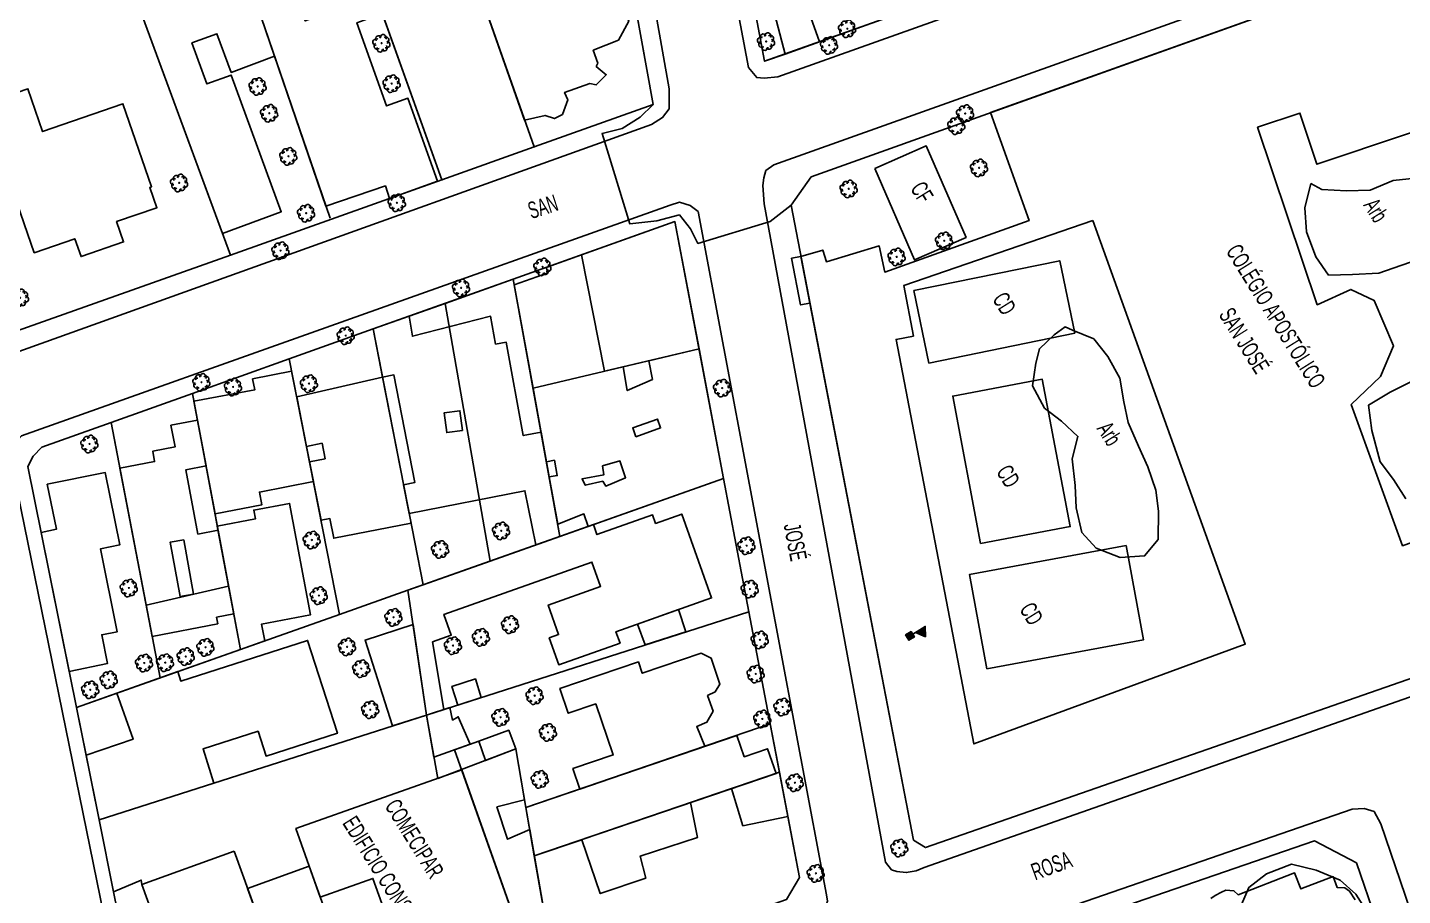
# Model space of a CAD drawing. Header units: millimetres. Extents: x 438774 to 440085, y 7202522 to 7203572.
# Drawn here: x 438897.7 to 439061.2, y 7202641.3 to 7202744.6 of the extents above; entities that cross this region are included whole.
import ezdxf

# ---------------------------------------------------------------- set-up
doc = ezdxf.new("R2010")
doc.units = ezdxf.units.MM
for name, color, linetype in [('0505', 1, 'Continuous'), ('0611', 30, 'Continuous'), ('0612', 7, 'Continuous'), ('0703', 6, 'Continuous'), ('0705', 242, 'Continuous'), ('0707', 7, 'Continuous'), ('0801', 10, 'Continuous'), ('0803', 160, 'Continuous'), ('0811', 10, 'Continuous'), ('0812', 7, 'Continuous'), ('0821', 10, 'Continuous'), ('0822', 7, 'Continuous'), ('0833', 7, 'Continuous'), ('0834', 7, 'Continuous'), ('0835', 7, 'Continuous'), ('0836', 7, 'Continuous'), ('1005', 3, 'Continuous'), ('1006', 3, 'Continuous'), ('1007', 3, 'Continuous')]:
    doc.layers.add(name, color=color, linetype=linetype)
doc.styles.add('02', font='swissc.ttf')

# ---------------------------------------------------------------- blocks, each defined once
blk = doc.blocks.new('15')
for p, q in [((-0.38, 0.75), (0.37, 0.75)), ((-0.38, 0.73), (0.37, 0.73)), ((-0.38, 0.72), (0.37, 0.72)), ((-0.38, 0.7), (0.37, 0.7)), ((-0.38, 0.69), (0.37, 0.69)), ((-0.38, 0.67), (0.37, 0.67)), ((-0.38, 0.66), (0.37, 0.66)), ((-0.38, 0.64), (0.37, 0.64)), ((-0.38, 0.63), (0.37, 0.63)), ((-0.38, 0.61), (0.37, 0.61)), ((-0.38, 0.6), (0.37, 0.6)), ((-0.38, 0.58), (0.37, 0.58)), ((-0.38, 0.57), (0.37, 0.57)), ((-0.38, 0.55), (0.37, 0.55)), ((-0.38, 0.54), (0.37, 0.54)), ((-0.38, 0.52), (0.37, 0.52)), ((-0.38, 0.51), (0.37, 0.51)), ((-0.38, 0.49), (0.37, 0.49)), ((-0.38, 0.48), (0.37, 0.48)), ((-0.38, 0.46), (0.37, 0.46)), ((-0.38, 0.45), (0.37, 0.45)), ((-0.38, 0.43), (0.37, 0.43)), ((-0.38, 0.42), (0.37, 0.42)), ((-0.38, 0.4), (0.37, 0.4)), ((-0.38, 0.39), (0.37, 0.39)), ((-0.38, 0.37), (0.37, 0.37)), ((-0.38, 0.36), (0.37, 0.36)), ((-0.38, 0.34), (0.37, 0.34)), ((-0.38, 0.33), (0.37, 0.33)), ((-0.38, 0.31), (0.37, 0.31)), ((-0.38, 0.3), (0.37, 0.3)), ((-0.38, 0.28), (0.37, 0.28)), ((-0.38, 0.27), (0.37, 0.27)), ((-0.38, 0.25), (0.37, 0.25)), ((-0.38, 0.24), (0.37, 0.24)), ((-0.38, 0.22), (0.37, 0.22)), ((-0.38, 0.21), (0.37, 0.21)), ((-0.38, 0.19), (0.37, 0.19)), ((-0.38, 0.18), (0.37, 0.18)), ((-0.38, 0.16), (0.37, 0.16)), ((-0.38, 0.15), (0.37, 0.15)), ((-0.38, 0.13), (0.37, 0.13)), ((-0.38, 0.12), (0.37, 0.12)), ((-0.38, 0.1), (0.37, 0.1)), ((-0.38, 0.09), (0.37, 0.09)), ((-0.38, 0.07), (0.37, 0.07)), ((-0.38, 0.06), (0.37, 0.06)), ((-0.38, 0.04), (0.37, 0.04)), ((-0.38, 0.03), (0.37, 0.03)), ((-0.38, 0.01), (0.37, 0.01))]:
    blk.add_line(p, q)
for points in [[(0, 0), (0, 2.5), (1.05, 1.88), (0, 1.12)], [(-0.38, 0.75), (0.37, 0.75), (0.37, 0), (-0.38, 0)]]:
    blk.add_lwpolyline(points, close=True)
blk.add_lwpolyline([(0.01, 2.48), (0.01, 1.17), (1.02, 1.88), (0.03, 2.48), (0.03, 1.23), (0.97, 1.88), (0.04, 2.42), (0.04, 1.28), (0.93, 1.88), (0.06, 2.38), (0.06, 1.33), (0.89, 1.88), (0.07, 2.33), (0.07, 1.38), (0.84, 1.88), (0.09, 2.28), (0.09, 1.42), (0.79, 1.88), (0.1, 2.23), (0.1, 1.48), (0.75, 1.88), (0.12, 2.17), (0.12, 1.53), (0.7, 1.88), (0.13, 2.12), (0.13, 1.58), (0.66, 1.88), (0.15, 2.08), (0.15, 1.62), (0.61, 1.88), (0.16, 2.03), (0.16, 1.67), (0.55, 1.88), (0.18, 2), (0.18, 1.7), (0.51, 1.88), (0.19, 1.95), (0.19, 1.75), (0.46, 1.88), (0.21, 1.92), (0.21, 1.78), (0.42, 1.88), (0.22, 1.9), (0.22, 1.8), (0.37, 1.88), (0.24, 1.88), (0.24, 1.83), (0.3, 1.85), (0.24, 1.85)])
blk = doc.blocks.new('09')
for p, q in [((-0.04, 0.01), (0.04, 0.01)), ((-0.02, 0.03), (0.02, 0.03)), ((0, 0.05), (0, 0.05)), ((-0.04, -0.01), (0.04, -0.01)), ((-0.02, -0.03), (0.02, -0.03))]:
    blk.add_line(p, q)
for points in [[(-0.61, 0.39), (-0.76, 0.34), (-0.88, 0.27), (-0.97, 0.13), (-1, 0), (-0.96, -0.15), (-0.88, -0.26), (-0.83, -0.31), (-0.73, -0.36), (-0.58, -0.38)], [(-0.12, 0.67), (-0.2, 0.77), (-0.32, 0.84), (-0.46, 0.87), (-0.62, 0.83), (-0.74, 0.77), (-0.81, 0.63), (-0.83, 0.49), (-0.83, 0.42), (-0.79, 0.32), (-0.69, 0.22), (-0.62, 0.16)], [(-0.41, 0.6), (-0.39, 0.72), (-0.35, 0.82), (-0.3, 0.88), (-0.18, 0.96), (-0.03, 1), (0.1, 0.96), (0.24, 0.87), (0.31, 0.75), (0.36, 0.62), (0.37, 0.55)], [(0.11, 0.66), (0.19, 0.71), (0.31, 0.78), (0.42, 0.81), (0.49, 0.81), (0.63, 0.78), (0.76, 0.7), (0.82, 0.58), (0.84, 0.41), (0.81, 0.28), (0.75, 0.16), (0.69, 0.06)], [(0.67, -0.42), (0.8, -0.38), (0.91, -0.29), (0.99, -0.14), (1.01, -0.01), (0.95, 0.14), (0.86, 0.24), (0.8, 0.29), (0.7, 0.32), (0.56, 0.34)], [(-0.14, -0.69), (-0.19, -0.75), (-0.3, -0.83), (-0.4, -0.87), (-0.48, -0.87), (-0.61, -0.83), (-0.74, -0.75), (-0.8, -0.63), (-0.83, -0.47), (-0.79, -0.33), (-0.7, -0.18), (-0.64, -0.12)], [(-0.38, -0.63), (-0.34, -0.76), (-0.26, -0.88), (-0.13, -0.97), (0.01, -1.01), (0.15, -0.97), (0.27, -0.88), (0.32, -0.83), (0.36, -0.73), (0.38, -0.57)], [(0.15, -0.7), (0.32, -0.83), (0.46, -0.87), (0.62, -0.85), (0.74, -0.79), (0.83, -0.66), (0.86, -0.52), (0.86, -0.45), (0.83, -0.34), (0.74, -0.24), (0.67, -0.18)]]:
    blk.add_lwpolyline(points)
blk.add_lwpolyline([(0, -0.05), (-0.05, 0), (0, 0.05), (0.05, 0)], close=True)

msp = doc.modelspace()

# ---------------------------------------------------------------- linework, layer by layer
at = {"layer": '0505', "linetype": 'Continuous', "flags": 128}
for points, elevation in [([(438967.25, 7202762.41), (438972.14, 7202735.43), (438970.6, 7202733.9), (438968.45, 7202732.56), (438966.06, 7202731.99), (438969.36, 7202721.21), (438972.55, 7202721.6), (438975.25, 7202722.28), (438976.55, 7202720.63), (438977.46, 7202718.89), (438986.05, 7202721.49), (438988.52, 7202723.43), (438990.92, 7202726.83), (439103.49, 7202767.1)], 95), ([(439041.59, 7202639.14), (439042.95, 7202642.3), (439045.06, 7202643.9), (439048.01, 7202645.07), (439050.94, 7202644.33), (439053.8, 7202643.17), (439055.66, 7202641.49), (439057.06, 7202639.29)], 100)]:
    msp.add_lwpolyline(points, dxfattribs=dict(at, elevation=elevation))
at = {"layer": '0611', "linetype": 'Continuous', "flags": 128}
for points in [[(438781.8, 7203029.47), (438783.05, 7203030.33), (438784.57, 7203030.65), (438919.72, 7203028.34), (438920.71, 7203028.04), (438921.41, 7203027.12), (438922.04, 7203025.11), (438938.13, 7202935.19), (438949.85, 7202869.34), (438960.68, 7202812.84), (438974.05, 7202737.28), (438974.03, 7202734.9), (438973.24, 7202733.87), (438971.92, 7202733.06), (438867.17, 7202695.44), (438784.62, 7202666.35)], [(439028.94, 7203022.47), (439027.16, 7203024.59), (439024.95, 7203025.73), (439022.26, 7203026.24), (438932.91, 7203028.07), (438931.55, 7203027.71), (438931.01, 7203026.81), (438930.73, 7203025.18), (438938.22, 7202980.86), (438948.6, 7202925.26), (438962.08, 7202853.2), (438983.47, 7202739.82), (438984.44, 7202738.62), (438985.34, 7202738.56), (438986.94, 7202738.71), (439107.85, 7202781.81)], [(439114.36, 7202771.21), (439113.48, 7202772.5), (439112.38, 7202772.9), (439110.34, 7202772.44), (438986.46, 7202728.23), (438985.53, 7202727.57), (438985.27, 7202726.7), (438985.17, 7202725.79), (438985.32, 7202723.62), (438999.77, 7202645.28), (439000.48, 7202644.38), (439001.11, 7202644.17), (439002.21, 7202644.05), (439003.38, 7202644.28), (439004.35, 7202644.65), (439139.17, 7202692)]]:
    msp.add_lwpolyline(points, dxfattribs=at)
for points in [[(438977.49, 7202722.69), (438976.54, 7202723.41), (438975.28, 7202723.81), (438974.14, 7202723.44), (438897.01, 7202696.01), (438896.05, 7202694.92), (438895.93, 7202693.53), (438896.03, 7202691.68), (438896.57, 7202689.33), (438912.12, 7202612.94), (438912.88, 7202612.42), (438913.87, 7202612.01), (438992.06, 7202639.57), (438992.6, 7202640.02), (438992.84, 7202640.67), (438992.74, 7202641.43), (438977.49, 7202722.69)], [(439058.65, 7202649.85), (439057.85, 7202651.34), (439056.67, 7202651.68), (439055.22, 7202651.62), (439004.6, 7202634.07), (439003.39, 7202632.69), (439003.2, 7202630.73), (439003.4, 7202628.85), (439013.25, 7202577.47), (439014.45, 7202576.33), (439016.12, 7202575.92), (439018.27, 7202576.02), (439077.8, 7202583.58), (439079.08, 7202584.5), (439079.45, 7202585.88), (439079.48, 7202587.76), (439079.01, 7202590.09), (439058.65, 7202649.85)]]:
    msp.add_lwpolyline(points, close=True, dxfattribs=at)
at = {"layer": '0703', "linetype": 'Continuous', "flags": 128}
msp.add_lwpolyline([(438962.67, 7202861.64), (438964.56, 7202851.57), (438966.38, 7202841.87), (438968.58, 7202830.11), (438969.26, 7202826.5), (438970.92, 7202817.65), (438975.99, 7202790.67), (438980.38, 7202767.21), (438985.38, 7202740.56), (438987.81, 7202741.42), (438991.92, 7202742.89), (439004.22, 7202747.27), (439010.66, 7202749.56), (439016.28, 7202751.55), (439029.36, 7202756.21), (439042.03, 7202760.72), (439059.05, 7202766.78), (439104.43, 7202782.92)], dxfattribs=at)
at = {"layer": '0703'}
msp.add_lwpolyline([(439137.53, 7202696.25), (439134.73, 7202695.87), (439135.79, 7202692.81), (439004.49, 7202647.03), (439003.1, 7202647.93), (438988.52, 7202723.43), (438990.92, 7202726.83), (439103.49, 7202767.1), (439106.62, 7202768.32), (439110.82, 7202769.89), (439113.07, 7202768.85), (439113.77, 7202767.17), (439119.8, 7202749.5), (439121.53, 7202743.76)], close=True, dxfattribs=at)
at = {"layer": '0703', "linetype": 'Continuous', "flags": 128}
msp.add_lwpolyline([(438988, 7202640.87), (438989.54, 7202643.46), (438987.15, 7202656), (438986.06, 7202661.74), (438983.52, 7202675.09), (438980.51, 7202690.93), (438977.58, 7202706.34), (438974.71, 7202721.49), (438955.49, 7202714.65), (438938.82, 7202708.72), (438928.87, 7202705.16), (438917.36, 7202701.06), (438907.67, 7202697.61), (438899.45, 7202694.68), (438898.41, 7202693.59), (438897.77, 7202692.35), (438903.55, 7202663.69), (438906.26, 7202650.33), (438907.98, 7202641.78), (438913.54, 7202614.28), (438960.58, 7202631.24)], close=True, dxfattribs=at)
at = {"layer": '0705', "linetype": 'Continuous', "flags": 128}
for points in [[(438982.91, 7202768.12), (438995.24, 7202772.54), (439004.22, 7202747.27), (438991.92, 7202742.89)], [(438980.38, 7202767.21), (438980.99, 7202767.43), (438987.81, 7202741.42), (438985.38, 7202740.56)], [(438980.99, 7202767.43), (438982.91, 7202768.12), (438991.92, 7202742.89), (438987.81, 7202741.42)], [(438955.49, 7202714.65), (438974.71, 7202721.49), (438977.58, 7202706.34), (438957.85, 7202701.69)], [(438947.39, 7202711.76), (438955.49, 7202714.65), (438957.85, 7202701.69), (438961.05, 7202684.05), (438952.76, 7202681.11)], [(438928.87, 7202705.16), (438938.82, 7202708.72), (438944.78, 7202678.29), (438942.98, 7202677.65), (438934.84, 7202674.77)], [(438957.85, 7202701.69), (438977.58, 7202706.34), (438980.51, 7202690.93), (438961.05, 7202684.05)], [(438921.64, 7202678.11), (438917.36, 7202701.06), (438928.87, 7202705.16), (438934.84, 7202674.77), (438923.05, 7202670.59)], [(438907.67, 7202697.61), (438917.36, 7202701.06), (438921.64, 7202678.11), (438911.84, 7202675.87)], [(438942.98, 7202677.65), (438944.78, 7202678.29), (438961.05, 7202684.05), (438980.51, 7202690.93), (438983.52, 7202675.09), (438945.19, 7202662.8)], [(438903.55, 7202663.69), (438923.05, 7202670.59), (438923.05, 7202670.59), (438934.84, 7202674.77), (438942.98, 7202677.65), (438945.19, 7202662.8), (438906.26, 7202650.33)], [(438945.19, 7202662.8), (438983.52, 7202675.09), (438986.06, 7202661.74), (438957.01, 7202651.8), (438955.79, 7202658.77), (438946.51, 7202655.26)], [(438906.26, 7202650.33), (438945.19, 7202662.8), (438946.51, 7202655.26), (438955.79, 7202658.77), (438957.01, 7202651.8), (438958, 7202646.06), (438960.58, 7202631.24), (438913.54, 7202614.28), (438907.98, 7202641.78)], [(438957.01, 7202651.8), (438986.06, 7202661.74), (438989.54, 7202643.46), (438988, 7202640.87), (438960.58, 7202631.24)]]:
    msp.add_lwpolyline(points, close=True, dxfattribs=at)
at = {"layer": '0705'}
for points in [[(439137.53, 7202696.25), (439134.73, 7202695.87), (439135.79, 7202692.81), (439004.49, 7202647.03), (439003.1, 7202647.93), (438988.52, 7202723.43), (438990.92, 7202726.83), (439103.49, 7202767.1), (439106.62, 7202768.32), (439110.82, 7202769.89), (439113.07, 7202768.85), (439113.77, 7202767.17), (439119.8, 7202749.5), (439121.53, 7202743.76)], [(438947.39, 7202711.76), (438938.82, 7202708.72), (438944.78, 7202678.29), (438952.76, 7202681.11)]]:
    msp.add_lwpolyline(points, close=True, dxfattribs=at)
at = {"layer": '0705', "linetype": 'Continuous', "flags": 128}
msp.add_lwpolyline([(438923.05, 7202670.59), (438903.55, 7202663.69), (438897.77, 7202692.35), (438898.41, 7202693.59), (438899.45, 7202694.68), (438907.67, 7202697.61), (438911.84, 7202675.87), (438921.64, 7202678.11), (438923.05, 7202670.59)], dxfattribs=at)
at = {"layer": '0707', "linetype": 'Continuous', "flags": 128}
for points in [[(438787.12, 7202956.76), (438786.11, 7202771.69), (438785.97, 7202746.4), (438785.9, 7202734.52), (438785.83, 7202721.07), (438785.68, 7202694.66), (438785.63, 7202686.34), (438785.56, 7202671.48), (438787.7, 7202669.75), (438809.19, 7202677.4), (438825.12, 7202683.08), (438836.79, 7202687.23), (438852, 7202692.64), (438863.1, 7202696.6), (438871.58, 7202699.62), (438879.78, 7202702.54), (438896.51, 7202708.5), (438921.86, 7202717.52), (438946.99, 7202726.47), (438957.97, 7202730.38), (438972.14, 7202735.43), (438964.79, 7202776), (438962.96, 7202786.15)], [(438959.11, 7202880.63), (438966.38, 7202841.87), (438968.58, 7202830.11), (438970.92, 7202817.65), (438975.99, 7202790.67), (438980.38, 7202767.21), (438985.38, 7202740.56), (439004.22, 7202747.27), (439016.28, 7202751.55), (439029.36, 7202756.21), (439042.03, 7202760.72), (439059.05, 7202766.78), (439104.43, 7202782.92), (439106.93, 7202787.8), (439099.28, 7202809.88), (439091.06, 7202833.57), (439083.96, 7202854.1)], [(439004.49, 7202647.03), (439003.1, 7202647.93), (438988.52, 7202723.43), (438990.92, 7202726.83), (439103.49, 7202767.1)], [(438903.57, 7202764.32), (438910.19, 7202749.27), (438921.86, 7202717.52)], [(438958, 7202730.32), (438957.97, 7202730.38), (438949.3, 7202755.05), (438938.33, 7202750.78), (438927.25, 7202746.46), (438925.53, 7202745.8), (438933.71, 7202721.89)], [(438938.33, 7202750.78), (438946.99, 7202726.47), (438947.01, 7202726.39)], [(438913.54, 7202614.28), (438907.98, 7202641.78), (438906.26, 7202650.33), (438903.55, 7202663.69), (438897.77, 7202692.35), (438898.41, 7202693.59), (438899.45, 7202694.68), (438907.67, 7202697.61), (438917.36, 7202701.06), (438928.87, 7202705.16), (438938.82, 7202708.72), (438955.49, 7202714.65), (438974.71, 7202721.49), (438980.51, 7202690.93), (438983.52, 7202675.09), (438986.06, 7202661.74), (438987.15, 7202656), (438989.54, 7202643.46), (438988, 7202640.87), (438960.58, 7202631.24), (438958, 7202646.06), (438957.01, 7202651.8), (438955.79, 7202658.77)], [(438961.05, 7202684.05), (438955.49, 7202714.65)], [(438944.78, 7202678.29), (438938.82, 7202708.72)], [(438928.87, 7202705.16), (438934.84, 7202674.77)], [(438923.05, 7202670.59), (438917.36, 7202701.06)], [(438907.67, 7202697.61), (438913.5, 7202667.21)], [(439004.49, 7202647.03), (439135.79, 7202692.81)], [(438980.51, 7202690.93), (438961.05, 7202684.05), (438944.78, 7202678.29), (438942.98, 7202677.65), (438934.84, 7202674.77), (438923.05, 7202670.59), (438913.5, 7202667.21), (438903.55, 7202663.69)], [(438942.98, 7202677.65), (438945.19, 7202662.8), (438946.51, 7202655.26)], [(438983.52, 7202675.09), (438945.19, 7202662.8), (438906.26, 7202650.33)], [(438986.06, 7202661.74), (438957.01, 7202651.8)], [(438987.15, 7202656), (438958, 7202646.06)], [(439009.01, 7202633.42), (439030.62, 7202640.88), (439050.74, 7202647.83), (439055.76, 7202645.2), (439060.43, 7202631.58)], [(438907.98, 7202641.78), (438911.27, 7202643.17), (438911.33, 7202642.64)]]:
    msp.add_lwpolyline(points, dxfattribs=at)
at = {"layer": '0801', "linetype": 'Continuous', "flags": 128}
for points in [[(438903.57, 7202764.32), (438910.19, 7202749.27), (438920.91, 7202720.09), (438927.91, 7202722.66), (438921.94, 7202738.93), (438919.08, 7202737.88), (438917.29, 7202742.74), (438920.27, 7202743.84), (438921.96, 7202739.25), (438927.12, 7202741.16), (438925.53, 7202745.8), (438927.25, 7202746.46), (438923.13, 7202756.36), (438920.65, 7202755.33), (438921.55, 7202753.15), (438915.05, 7202750.45), (438910.79, 7202760.71), (438909.9, 7202760.34), (438907.61, 7202765.81), (438903.57, 7202764.32)], [(438949.3, 7202755.05), (438942.1, 7202752.25), (438940.68, 7202755.91), (438953, 7202760.71), (438954.05, 7202758), (438964.42, 7202762.04), (438967.33, 7202754.54), (438965.87, 7202753.96), (438969.22, 7202745.34), (438968, 7202743.09), (438965, 7202741.87), (438965.54, 7202740.34), (438965.36, 7202739.96), (438966.56, 7202738.97), (438965.37, 7202737.75), (438964.59, 7202737.91), (438961.59, 7202736.86), (438961.97, 7202735.98), (438961.34, 7202734.25), (438960.38, 7202733.74), (438959.28, 7202734.12), (438956.85, 7202733.57), (438949.3, 7202755.05)], [(438949.3, 7202755.05), (438957.97, 7202730.38), (438946.99, 7202726.47), (438938.7, 7202749.72), (438942.66, 7202751.13), (438943.16, 7202749.75), (438945.86, 7202750.72), (438944.92, 7202753.34), (438949.3, 7202755.05)], [(438925.53, 7202745.8), (438933.21, 7202723.32), (438940.29, 7202725.74), (438940.79, 7202724.26), (438946.49, 7202726.29), (438942.98, 7202736.17), (438940.42, 7202735.26), (438936.91, 7202745.15), (438939.94, 7202746.23), (438938.33, 7202750.78), (438931.55, 7202748.13), (438932.38, 7202745.99), (438930.77, 7202745.36), (438929.94, 7202747.5), (438925.53, 7202745.8)], [(438891.42, 7202723.19), (438884.67, 7202742.71), (438889.61, 7202744.42), (438892.99, 7202734.66), (438891.52, 7202734.15), (438891.81, 7202733.28), (438894.55, 7202734.23), (438893.95, 7202735.96), (438897.79, 7202737.3), (438899.54, 7202732.21), (438909.08, 7202735.52), (438912.5, 7202725.64), (438912.28, 7202725.56), (438913.12, 7202723.15), (438908.33, 7202721.49), (438909.16, 7202719.08), (438904.11, 7202717.34), (438903.37, 7202719.46), (438898.54, 7202717.79), (438896.12, 7202724.81), (438891.42, 7202723.19)], [(438974.71, 7202721.49), (438963.6, 7202717.54), (438966.34, 7202703.69), (438977.58, 7202706.34), (438974.71, 7202721.49)], [(438977.58, 7202706.34), (438980.51, 7202690.93), (438964.42, 7202685.24), (438963.9, 7202686.72), (438960.79, 7202685.5), (438959.77, 7202691.12), (438960.73, 7202691.28), (438960.39, 7202693.1), (438959.44, 7202692.93), (438955.62, 7202713.97), (438959.64, 7202715.41), (438959.41, 7202716.05), (438963.6, 7202717.54), (438966.34, 7202703.69), (438968.55, 7202704.22), (438969.05, 7202701.4), (438972.05, 7202702.73), (438971.6, 7202704.93), (438977.58, 7202706.34)], [(438938.82, 7202708.72), (438939.94, 7202702.98), (438941.3, 7202703.25), (438943.8, 7202690.46), (438942.45, 7202690.19), (438943.12, 7202686.78), (438956.88, 7202689.47), (438958.18, 7202683.03), (438961.05, 7202684.05), (438958.8, 7202696.43), (438956.69, 7202696.05), (438954.67, 7202707.15), (438953.4, 7202706.92), (438952.79, 7202710.23), (438943.5, 7202707.86), (438943.11, 7202710.24), (438938.82, 7202708.72)], [(438929.15, 7202703.71), (438931.73, 7202690.57), (438925.32, 7202689.31), (438925.62, 7202687.82), (438920.04, 7202686.72), (438917.53, 7202700.12), (438924.76, 7202701.47), (438924.51, 7202702.79), (438929.15, 7202703.71)], [(438943.34, 7202685.63), (438939.94, 7202702.98), (438929.75, 7202700.66), (438930.91, 7202694.75), (438932.76, 7202695.12), (438933.12, 7202693.28), (438931.27, 7202692.91), (438932.64, 7202685.96), (438933.69, 7202686.17), (438934.15, 7202683.83), (438943.34, 7202685.63)], [(438949.47, 7202696.66), (438949.15, 7202699), (438947.29, 7202698.76), (438947.58, 7202696.4), (438949.47, 7202696.66)], [(438912.55, 7202672.16), (438908.71, 7202692.15), (438912.86, 7202692.95), (438912.63, 7202694.17), (438915.29, 7202694.69), (438914.8, 7202697.27), (438917.95, 7202697.88), (438918.97, 7202692.43), (438916.57, 7202691.98), (438918, 7202684.33), (438920.4, 7202684.77), (438922.26, 7202674.82), (438920.23, 7202674.43), (438920.37, 7202673.66), (438912.55, 7202672.16)], [(438970.08, 7202695.91), (438973.01, 7202696.95), (438972.64, 7202698.01), (438969.7, 7202696.96), (438970.08, 7202695.91)], [(438902.68, 7202667.99), (438899.35, 7202684.52), (438901.18, 7202684.89), (438900.1, 7202690.25), (438906.98, 7202691.64), (438908.72, 7202683.04), (438906.43, 7202682.58), (438908.42, 7202672.71), (438906.57, 7202672.34), (438907.26, 7202668.93), (438902.68, 7202667.99)], [(438966.1, 7202692.44), (438966.26, 7202691.36), (438963.68, 7202690.9), (438964.05, 7202690.13), (438966.14, 7202690.6), (438966.5, 7202690.03), (438968.85, 7202691.03), (438968.18, 7202693.02), (438966.1, 7202692.44)], [(438923.05, 7202670.59), (438920.31, 7202685.28), (438924.84, 7202686.12), (438924.64, 7202687.18), (438928.9, 7202687.97), (438931.37, 7202674.71), (438925.58, 7202673.62), (438925.95, 7202671.61), (438923.05, 7202670.59)], [(438942.98, 7202677.65), (438965.02, 7202685.45), (438965.44, 7202684.26), (438972.06, 7202686.61), (438972.41, 7202685.6), (438975.53, 7202686.71), (438979.07, 7202676.73), (438967.71, 7202672.71), (438968.19, 7202671.36), (438960.9, 7202668.78), (438959.78, 7202671.97), (438960.89, 7202672.36), (438959.65, 7202675.88), (438965.88, 7202678.09), (438964.85, 7202680.99), (438947.26, 7202674.77), (438948.13, 7202672.28), (438945.9, 7202671.49), (438947.24, 7202663.46), (438945.19, 7202662.8), (438942.98, 7202677.65)], [(438916.32, 7202683.65), (438917.49, 7202677.18), (438915.89, 7202676.89), (438914.7, 7202683.36), (438916.32, 7202683.65)], [(438945.19, 7202662.8), (438941.14, 7202661.51), (438937.87, 7202671.71), (438943.59, 7202673.55), (438945.19, 7202662.8)], [(438906.26, 7202650.33), (438919.91, 7202654.71), (438918.61, 7202658.77), (438925.15, 7202660.87), (438926.11, 7202657.91), (438934.59, 7202660.63), (438931.05, 7202671.68), (438915.97, 7202666.84), (438915.61, 7202667.96), (438908.35, 7202665.39), (438910.29, 7202659.92), (438904.7, 7202658.01), (438906.26, 7202650.33)], [(438978.29, 7202659.08), (438963.41, 7202653.99), (438962.58, 7202656.42), (438967.38, 7202658.06), (438965.3, 7202664.13), (438962.04, 7202663.01), (438961.04, 7202665.94), (438970.37, 7202669.12), (438970.83, 7202667.76), (438977.85, 7202670.17), (438979.01, 7202669.58), (438980.06, 7202666.48), (438979.52, 7202665.57), (438978.59, 7202665.11), (438979.25, 7202663.24), (438978.53, 7202661.95), (438977.31, 7202661.45), (438978.29, 7202659.08)], [(438948.9, 7202663.99), (438951.7, 7202664.89), (438950.99, 7202667.1), (438948.2, 7202666.2), (438948.9, 7202663.99)], [(438950.37, 7202659.33), (438946.07, 7202657.8), (438945.19, 7202662.8), (438947.94, 7202663.68), (438948.29, 7202662.19), (438948.96, 7202662.59), (438950.37, 7202659.33)], [(438955.79, 7202658.77), (438952.2, 7202657.41), (438951.39, 7202659.69), (438954.95, 7202660.98), (438955.79, 7202658.77)], [(438960.58, 7202631.24), (438958.5, 7202630.48), (438948.52, 7202658.67), (438951.39, 7202659.69), (438952.2, 7202657.41), (438955.79, 7202658.77), (438956.85, 7202652.72), (438953.55, 7202651.86), (438954.8, 7202648.02), (438957.46, 7202649.19), (438960.58, 7202631.24)], [(438958, 7202646.06), (438957.01, 7202651.8), (438982.08, 7202660.38), (438982.95, 7202657.83), (438985.74, 7202658.78), (438986.74, 7202655.86), (438958, 7202646.06)], [(438958, 7202646.06), (438959.18, 7202639.3), (438960.53, 7202639.55), (438960.9, 7202637.43), (438959.55, 7202637.2), (438960.58, 7202631.24), (438988, 7202640.87), (438989.54, 7202643.46), (438988.16, 7202650.71), (438982.8, 7202649.62), (438981.44, 7202654.05), (438976.55, 7202652.38), (438977.42, 7202648.24), (438970.58, 7202646.01), (438971.24, 7202643.4), (438965.84, 7202641.55), (438963.63, 7202647.97), (438958, 7202646.06)]]:
    msp.add_lwpolyline(points, close=True, dxfattribs=at)
msp.add_lwpolyline([(439055.58, 7202640.83), (439054.9, 7202641.84), (439054.36, 7202642.24), (439053.46, 7202642.27), (439052.96, 7202643.59), (439049.12, 7202642.11), (439048.39, 7202644.01), (439041.69, 7202641.43), (439041.17, 7202641.89), (439040.22, 7202641.97), (439039.7, 7202641.71), (439038.96, 7202641.34), (439038.45, 7202640.98)], dxfattribs=at)
at = {"layer": '0803', "linetype": 'Continuous', "flags": 128}
for points in [[(438989.69, 7202717.36), (438990.77, 7202711.81), (438989.65, 7202711.59), (438988.58, 7202717.14), (438989.69, 7202717.36)], [(438975.16, 7202675.35), (438970.28, 7202673.62), (438971.17, 7202671.14), (438976, 7202672.68), (438975.16, 7202675.35)], [(438904.7, 7202658.01), (438903.55, 7202663.69), (438908.35, 7202665.39), (438910.29, 7202659.92), (438904.7, 7202658.01)]]:
    msp.add_lwpolyline(points, close=True, dxfattribs=at)
at = {"layer": '0811', "linetype": 'Continuous', "flags": 128}
for points in [[(439135.79, 7202692.81), (439134.73, 7202695.87), (439137.53, 7202696.25), (439131.79, 7202713.29), (439120.83, 7202709.61), (439100.65, 7202766.07), (439012.24, 7202734.46), (439016.82, 7202721.62), (438999.66, 7202715.48), (438999, 7202718.61), (438992.72, 7202716.72), (438992.3, 7202718.11), (438989.69, 7202717.36), (439003.1, 7202647.93), (439004.49, 7202647.03), (439135.79, 7202692.81)], [(439097.48, 7202691.89), (439094.67, 7202700.25), (439107.02, 7202704.4), (439094.16, 7202742.77), (439051.05, 7202728.31), (439049.02, 7202734.4), (439044, 7202732.72), (439051.08, 7202711.61), (439055.09, 7202713.43), (439057.86, 7202712.09), (439060.14, 7202706.72), (439058.59, 7202703.06), (439055.13, 7202699.73), (439061.23, 7202682.94), (439066.06, 7202684.7), (439067.42, 7202680.96), (439097.48, 7202691.89)], [(439024.41, 7202721.64), (439042.53, 7202671.21), (439010.25, 7202659.36), (439001.01, 7202707.48), (439003.07, 7202707.87), (439001.92, 7202713.89), (439024.41, 7202721.64)]]:
    msp.add_lwpolyline(points, close=True, dxfattribs=at)
at = {"layer": '0821', "linetype": 'Continuous', "flags": 128}
for points in [[(438949.37, 7202656.27), (438929.66, 7202649.29), (438932.54, 7202641.15), (438938.81, 7202643.37), (438939.87, 7202640.37), (438933.65, 7202638.15), (438937.61, 7202626.98), (438957.27, 7202633.95), (438949.37, 7202656.27)], [(438922.3, 7202646.61), (438930.29, 7202624.58), (438919.32, 7202620.6), (438911.33, 7202642.64), (438922.3, 7202646.61)], [(438936.34, 7202630.56), (438929.15, 7202627.72), (438923.91, 7202642.17), (438931.24, 7202644.84), (438936.34, 7202630.56)]]:
    msp.add_lwpolyline(points, close=True, dxfattribs=at)
at = {"layer": '0833', "linetype": 'Continuous', "flags": 128}
msp.add_lwpolyline([(438998.47, 7202727.83), (439004.59, 7202730.5), (439009.34, 7202719.61), (439003.22, 7202716.94), (438998.47, 7202727.83)], close=True, dxfattribs=at)
at = {"layer": '0835', "linetype": 'Continuous', "flags": 128}
for points in [[(439004.92, 7202704.65), (439022.25, 7202708.23), (439020.46, 7202716.84), (439003.13, 7202713.29), (439004.92, 7202704.65)], [(439011.06, 7202683.2), (439007.74, 7202700.73), (439018.39, 7202702.75), (439021.72, 7202685.21), (439011.06, 7202683.2)], [(439011.79, 7202668.3), (439030.41, 7202671.74), (439028.35, 7202682.95), (439009.72, 7202679.51), (439011.79, 7202668.3)]]:
    msp.add_lwpolyline(points, close=True, dxfattribs=at)
at = {"layer": '1005'}
for points in [[(439050.32, 7202726.03), (439049.59, 7202723.14), (439049.79, 7202720.27), (439050.9, 7202717.3), (439052.44, 7202715.14), (439055.29, 7202715.21), (439058.41, 7202715.35), (439061.01, 7202716.27), (439063.57, 7202717.13), (439065.57, 7202720.36), (439065.76, 7202723.18), (439065.26, 7202725.71), (439062.74, 7202726.67), (439060.13, 7202726.39), (439057.36, 7202725.25), (439054.58, 7202725.16), (439051.62, 7202725.32)], [(439019.81, 7202708.04), (439018.06, 7202706.37), (439017.64, 7202704.67), (439017.22, 7202701.97), (439018.66, 7202699.31), (439020.68, 7202697.76), (439022.63, 7202695.95), (439021.94, 7202693.29), (439022.29, 7202690.11), (439022.41, 7202687.45), (439023.08, 7202684.52), (439024.78, 7202682.66), (439027.65, 7202681.54), (439030.56, 7202681.73), (439032.17, 7202683.67), (439032.2, 7202687.03), (439031.9, 7202689.54), (439030.93, 7202692.32), (439029.83, 7202694.8), (439028.59, 7202697.58), (439028.07, 7202700.04), (439027.63, 7202702.86), (439026.18, 7202705.45), (439024.51, 7202707.53), (439021.99, 7202708.59), (439021.1, 7202708.97)]]:
    msp.add_lwpolyline(points, close=True, dxfattribs=at)
msp.add_lwpolyline([(439061.63, 7202688.53), (439060.15, 7202690.82), (439058.57, 7202692.91), (439057.57, 7202696.66), (439057.19, 7202699.66), (439059.76, 7202701.22), (439062.53, 7202702.59)], dxfattribs=at)

# ---------------------------------------------------------------- block references
at = {"layer": '0811', "rotation": 302}
msp.add_blockref('15', (439002.35, 7202672.01), dxfattribs=at)
at = {"layer": '1007', "rotation": 302}
for p in [(438995.21, 7202744.44), (438939.84, 7202742.72), (438985.57, 7202742.92), (438993.05, 7202742.47), (438941.04, 7202737.91), (438925.11, 7202737.57), (438926.49, 7202734.39), (439009.23, 7202734.35), (439008.18, 7202732.92), (438928.76, 7202729.26), (439010.88, 7202727.89), (438915.78, 7202726.1), (438995.38, 7202725.39), (438941.67, 7202723.73), (438930.88, 7202722.5), (438927.83, 7202718.04), (439006.74, 7202719.21), (439001.08, 7202717.3), (438958.98, 7202716.11), (438949.29, 7202713.61), (438896.86, 7202712.43), (438935.58, 7202707.93), (438918.42, 7202702.38), (438922.18, 7202701.83), (438931.21, 7202702.22), (438980.34, 7202701.69), (438905.11, 7202695.05), (438954.07, 7202684.71), (438931.55, 7202683.62), (438946.82, 7202682.5), (438983.24, 7202682.95), (438909.8, 7202677.92), (438983.63, 7202677.78), (438932.39, 7202677.01), (438941.26, 7202674.43), (438955.12, 7202673.56), (438918.91, 7202670.86), (438935.74, 7202670.91), (438948.33, 7202671.06), (438951.66, 7202672.04), (438984.82, 7202671.74), (438911.62, 7202668.99), (438914.11, 7202669.03), (438916.56, 7202669.76), (438937.43, 7202668.32), (438984.32, 7202667.69), (438905.21, 7202665.8), (438907.42, 7202666.99), (438958.04, 7202665.1), (438938.5, 7202663.43), (438953.99, 7202662.53), (438987.52, 7202663.76), (438985.11, 7202662.34), (438959.63, 7202660.73), (438958.67, 7202655.16), (438988.98, 7202654.75), (439001.4, 7202646.99), (438991.48, 7202643.97)]:
    msp.add_blockref('09', p, dxfattribs=at)

# ---------------------------------------------------------------- texts
at = {"layer": '0612', "style": '02', "width": 0.75}
for s, rotation, p in [('SAN', 18, (438957.65, 7202721.78)), ('JOSÉ', 281, (438987.63, 7202685.39)), ('ROSA', 20, (439017.54, 7202643.12))]:
    msp.add_text(s, height=2, rotation=rotation, dxfattribs=at).set_placement(p)
at = {"layer": '0812', "style": '02', "width": 0.75}
for s, p in [(' COLÉGIO APOSTÓLICO', (439039.91, 7202718.39)), ('SAN JOSÉ', (439039.32, 7202710.42))]:
    msp.add_text(s, height=2, rotation=302, dxfattribs=at).set_placement(p)
at = {"layer": '0822', "style": '02', "width": 0.75}
for s, p in [('COMECIPAR ', (438940.15, 7202651.98)), ('EDIFICIO CONSULTORA', (438935.12, 7202649.94))]:
    msp.add_text(s, height=2, rotation=302, dxfattribs=at).set_placement(p)
at = {"layer": '0834', "style": '02', "width": 0.75}
msp.add_text('CF', height=2, rotation=302, dxfattribs=at).set_placement((439002.64, 7202725.43))
at = {"layer": '0836', "style": '02', "width": 0.75}
for p in [(439012.39, 7202712.27), (439012.85, 7202691.73), (439015.61, 7202675.37)]:
    msp.add_text('CD', height=2, rotation=302, dxfattribs=at).set_placement(p)
at = {"layer": '1006', "style": '02', "width": 0.75}
for p in [(439056.51, 7202723.45), (439024.81, 7202696.87)]:
    msp.add_text('Arb', height=2, rotation=302, dxfattribs=at).set_placement(p)

doc.saveas('drawing.dxf')
